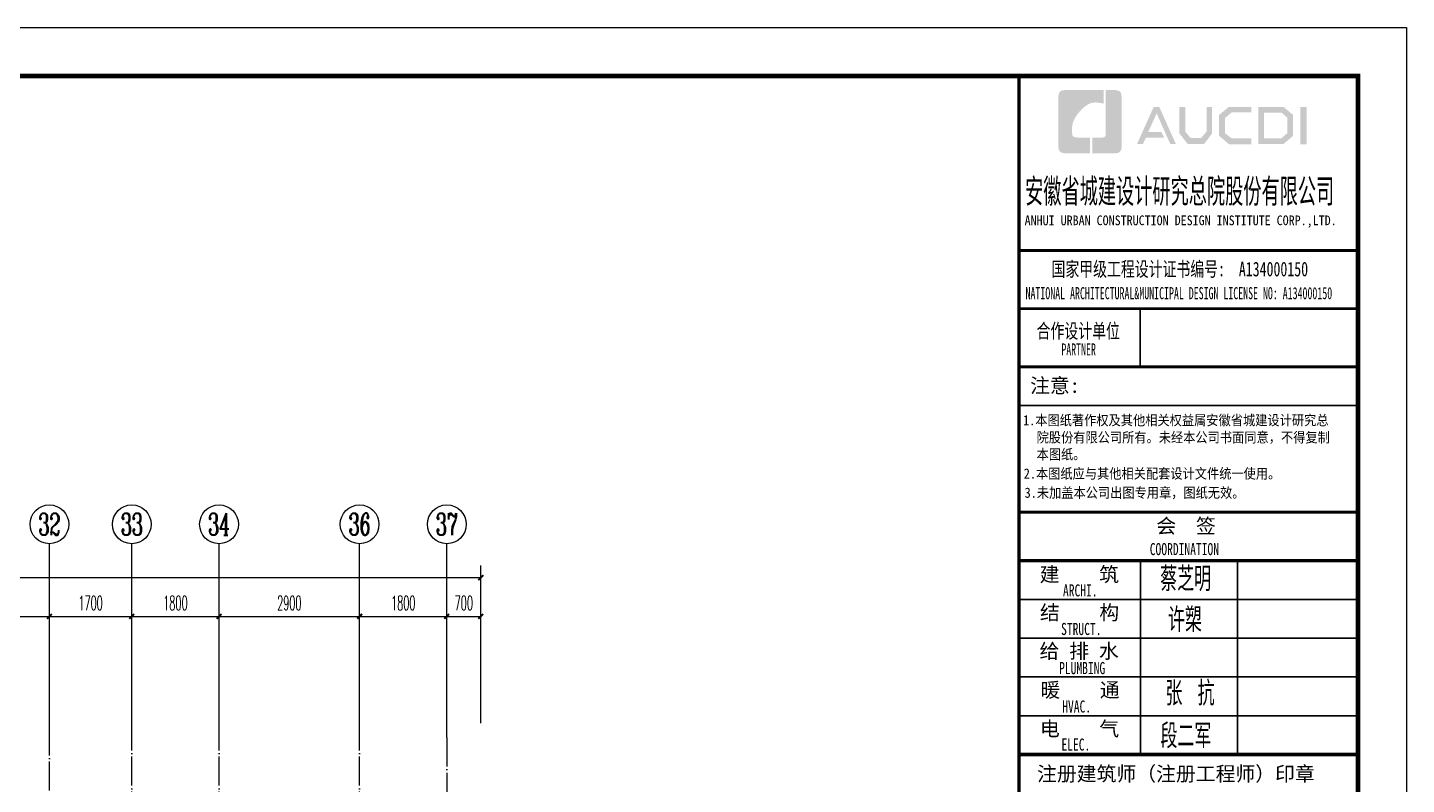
# Model space of a CAD drawing. Extents: x 27938 to 1507990, y 110129 to 923079.
# Drawn here: x 869267 to 897714, y 300198 to 315815 of the extents above; entities that cross this region are included whole.
import ezdxf
from ezdxf.enums import TextEntityAlignment as Align

# ---------------------------------------------------------------- set-up
doc = ezdxf.new("R2010")
doc.units = 0
doc.header["$LTSCALE"] = 1000
doc.header["$MEASUREMENT"] = 0
doc.linetypes.add('DOTE', pattern=[2.42, 2, -0.2, 0.02, -0.2])
for name, color, linetype in [('AXIS', 3, 'Continuous'), ('AXIS_TEXT', 7, 'Continuous'), ('DOTE', 1, 'Continuous'), ('图框', 140, 'Continuous'), ('图签文字', 147, 'Continuous')]:
    doc.layers.add(name, color=color, linetype=linetype)
doc.layers.add('yichutu', color=7, linetype='Continuous', true_color=0xffffff, plot=False)
doc.styles.add('_TCH_AXIS', font='COMPLEX', dxfattribs={"bigfont": 'GBCBIG'})
doc.styles.add('_TCH_DIM_T3', font='SIMPLEX.shx', dxfattribs={"width": 0.494118, "bigfont": 'GBCBIG.shx'})
doc.styles.add('COMPLEX', font='COMPLEX')
doc.styles.add('HT', font='simhei.ttf')
doc.styles.add('建筑图签-1', font='simhei.ttf', dxfattribs={"width": 0.7})
doc.styles.add('建筑图签-2', font='TXT.shx', dxfattribs={"width": 0.5, "bigfont": 'HZTXT.shx'})
doc.dimstyles.new('_TCH_ARCH&&100', dxfattribs={"dimtxt": 297.5, "dimasz": 100, "dimexe": 250, "dimexo": 300, "dimgap": 126.25, "dimtad": 1, "dimdec": 0, "dimzin": 0, "dimdsep": 46, "dimtxsty": '_TCH_DIM_T3', "dimblk": 'ARCHTICK', "dimcen": 0.09, "dimclrt": 4, "dimazin": 2, "dimtfac": 1, "dimtdec": 0, "dimtix": 1, "dimtmove": 2, "dimatfit": 3, "dimfxl": 100, "dimtolj": 1, "dimtzin": 0, "dimarcsym": 0})

# ---------------------------------------------------------------- blocks, each defined once
blk = doc.blocks.new('院标1')
h = blk.add_hatch(color=150)
h.dxf.hatch_style = 1
h.set_gradient(color1=(33, 113, 253), color2=(33, 113, 253), tint=1, name='INVCURVED')
edge = h.paths.add_edge_path()
edge.add_spline(control_points=[(116373, 648379), (116379, 648379), (116382, 648379), (116391, 648379), (116391, 648379), (116391, 648379), (116616, 648379), (116616, 648379), (116616, 648379), (116616, 648379), (116616, 648054), (116616, 648054), (116616, 648054), (116616, 648054), (116108, 648054), (116108, 648054), (116108, 648054), (116028, 648054), (115963, 648111), (115963, 648199), (115963, 648199), (115963, 648199), (115963, 649215), (115963, 649215), (115963, 649215), (115963, 649295), (116018, 649360), (116108, 649360), (116108, 649360), (116108, 649360), (116897, 649360), (116897, 649360), (116897, 649360), (116897, 649360), (116897, 649080), (116897, 649080), (116897, 649080), (116897, 649080), (116566, 649140), (116356, 648859), (116356, 648859), (116245, 648719), (116240, 648545), (116247, 648466), (116247, 648466), (116254, 648386), (116247, 648466), (116247, 648466), (116247, 648466), (116247, 648466), (116258, 648374), (116373, 648379)], knot_values=[0, 0, 0, 0, 0.071429, 0.071429, 0.071429, 0.107143, 0.142857, 0.142857, 0.142857, 0.178571, 0.214286, 0.214286, 0.214286, 0.25, 0.285714, 0.285714, 0.285714, 0.321429, 0.357143, 0.357143, 0.357143, 0.392857, 0.428571, 0.428571, 0.428571, 0.464286, 0.5, 0.5, 0.5, 0.535714, 0.571429, 0.571429, 0.571429, 0.607143, 0.642857, 0.642857, 0.642857, 0.678571, 0.714286, 0.714286, 0.714286, 0.75, 0.785714, 0.785714, 0.785714, 0.821429, 0.857143, 0.857143, 0.857143, 0.928571, 1, 1, 1, 1], degree=3, periodic=0)
h = blk.add_hatch(color=150)
h.dxf.hatch_style = 1
h.set_gradient(color1=(33, 113, 253), color2=(33, 113, 253), tint=1, name='INVCURVED')
edge = h.paths.add_edge_path()
edge.add_spline(control_points=[(117268, 649215), (117268, 649215), (117268, 648199), (117268, 648199), (117268, 648199), (117268, 648114), (117212, 648054), (117123, 648054), (117123, 648054), (117123, 648054), (116663, 648054), (116663, 648054), (116663, 648054), (116663, 648054), (116663, 648379), (116663, 648379), (116663, 648379), (116663, 648379), (116865, 648379), (116865, 648379), (116865, 648379), (116907, 648379), (116941, 648413), (116941, 648455), (116941, 648455), (116941, 648455), (116941, 649360), (116941, 649360), (116941, 649360), (116941, 649360), (117123, 649360), (117123, 649360), (117123, 649360), (117204, 649360), (117268, 649306), (117268, 649215)], knot_values=[0, 0, 0, 0, 0.1, 0.1, 0.1, 0.15, 0.2, 0.2, 0.2, 0.25, 0.3, 0.3, 0.3, 0.35, 0.4, 0.4, 0.4, 0.45, 0.5, 0.5, 0.5, 0.55, 0.6, 0.6, 0.6, 0.65, 0.7, 0.7, 0.7, 0.75, 0.8, 0.8, 0.8, 0.9, 1, 1, 1, 1], degree=3, periodic=0)
blk = doc.blocks.new('TK')
at = {"layer": '图框'}
h = blk.add_hatch(color=256, dxfattribs=at)
h.paths.add_polyline_path([(547288, 547072), (547414, 547072), (547414, 546302), (547288, 546302)])
h.paths.add_polyline_path([(546536, 546956), (546536, 546430), (546896, 546430), (547020, 546536), (547020, 546855), (546900, 546956)], flags=16)
h.paths.add_polyline_path([(546418, 547074), (546418, 546311), (546940, 546311), (547138, 546482), (547138, 546910), (546943, 547074)])
h.paths.add_polyline_path([(546275, 547077), (546275, 546962), (545868, 546962), (545735, 546851), (545735, 546531), (545868, 546429), (546277, 546429), (546277, 546307), (545813, 546307), (545611, 546481), (545611, 546910), (545809, 547077)])
h.paths.add_polyline_path([(544792, 547075), (544912, 547075), (544912, 546565), (545026, 546433), (545237, 546433), (545351, 546565), (545351, 547075), (545465, 547075), (545465, 546528), (545301, 546311), (544963, 546311), (544792, 546530)])
h.paths.add_polyline_path([(544260, 547074), (544377, 547074), (544719, 546310), (544603, 546310), (544322, 546944), (544147, 546556), (544418, 546556), (544479, 546440), (544098, 546440), (544039, 546308), (543916, 546308)])
for p, q in [((541480, 544114), (548480, 544114)), ((541480, 544114), (548480, 544114)), ((541480, 542914), (548480, 542914))]:
    blk.add_line(p, q, dxfattribs=at)
blk.add_lwpolyline([(465375, 548714), (549475, 548714), (549475, 489314), (465375, 489314)], close=True, dxfattribs=at)
blk.add_lwpolyline([(465375, 548714), (549475, 548714), (549475, 489314), (465375, 489314)], close=True, dxfattribs=at)
at = {"layer": '图框', "const_width": 100}
blk.add_lwpolyline([(548475, 490314), (548475, 547714), (467875, 547714), (467875, 490314)], close=True, dxfattribs=at)
at = {"layer": '图框'}
for points, const_width in [([(541480, 490314), (541480, 547714)], 70), ([(541480, 544114), (548480, 544114)], 60), ([(541480, 542914), (548480, 542914)], 60), ([(541480, 542914), (548480, 542914)], 60), ([(543980, 542914), (543980, 541714)], 35), ([(541480, 541714), (548480, 541714)], 60), ([(541480, 541714), (548480, 541714)], 60), ([(541480, 540913), (548480, 540913)], 35), ([(541488, 538714), (548488, 538714)], 60), ([(541488, 537714), (548488, 537714)], 70), ([(541488, 537714), (548488, 537714)], 70), ([(543988, 537714), (543988, 533714)], 35), ([(545988, 537714), (545988, 533714)], 35), ([(541488, 536914), (548488, 536914)], 35), ([(541488, 536114), (548488, 536114)], 35), ([(541488, 535314), (548488, 535314)], 35), ([(541488, 534514), (548488, 534514)], 35), ([(541488, 533714), (548488, 533714)], 70)]:
    blk.add_lwpolyline(points, dxfattribs=dict(at, const_width=const_width))
blk.add_blockref('院标1', (426331, -101935))
for s, height, style, width, p in [('ANHUI URBAN CONSTRUCTION DESIGN INSTITUTE CORP.,LTD.', 200, '建筑图签-1', 0.91, (541598, 544636)), ('NATIONAL ARCHITECTURAL&MUNICIPAL DESIGN LICENSE NO: A134000150', 250, '建筑图签-1', 0.6, (541617, 543108)), ('PARTNER', 250, '建筑图签-1', 0.6, (542355, 541947)), ('1.本图纸著作权及其他相关权益属安徽省城建设计研究总', 210, 'HT', 0.88, (541566, 540507)), ('院股份有限公司所有。未经本公司书面同意，不得复制', 210, 'HT', 0.88, (541845, 540153)), ('本图纸。', 210, 'HT', 0.88, (541845, 539803)), (' 2.本图纸应与其他相关配套设计文件统一使用。 ', 210, 'HT', 0.88, (541455, 539406)), ('3.未加盖本公司出图专用章，图纸无效。', 210, 'HT', 0.88, (541598, 539011)), ('COORDINATION', 250, '建筑图签-1', 0.7, (544180, 537827)), ('ARCHI.', 250, '建筑图签-1', 0.7, (542389, 536975)), ('STRUCT.', 250, '建筑图签-1', 0.7, (542350, 536179)), ('PLUMBING', 250, '建筑图签-1', 0.7, (542309, 535372)), ('HVAC.', 250, '建筑图签-1', 0.7, (542374, 534579)), ('ELEC.', 250, '建筑图签-1', 0.7, (542358, 533794))]:
    blk.add_text(s, height=height, dxfattribs=dict(at, style=style, width=width)).set_placement(p)
at = {"layer": '图签文字', "color": 7, "style": '建筑图签-1'}
for s, height, width, p in [('安徽省城建设计研究总院股份有限公司', 500, 0.55, (541608, 545091)), ('国家甲级工程设计证书编号:  A134000150', 300, 0.7, (542152, 543581)), ('合作设计单位', 300, 0.7, (541845, 542304))]:
    blk.add_text(s, height=height, dxfattribs=dict(at, width=width)).set_placement(p)
for s, p in [('注意:', (541711, 541177)), ('会  签', (544315, 538281)), ('建    筑', (541910, 537280)), ('结    构', (541914, 536493)), ('给 排 水', (541905, 535699)), ('暖    通', (541923, 534896)), ('电    气', (541913, 534096)), ('注册建筑师（注册工程师）印章', (541855, 533167))]:
    blk.add_text(s, height=300, dxfattribs=at).set_placement(p)
at = {"layer": '图签文字', "color": 1, "style": '建筑图签-2', "width": 0.7}
for s, p in [('蔡芝明', (544395, 537085)), ('许槊', (544555, 536242)), ('张 抗', (544505, 534724)), ('段二军', (544401, 533845))]:
    blk.add_text(s, height=500, dxfattribs=at).set_placement(p)
blk = doc.blocks.new('GDGDGDSDA')
at = {"layer": 'DOTE', "color": 0, "linetype": 'DOTE', "ltscale": 0.3}
for p, q in [((461135, 370658), (461135, 376108)), ((462835, 367858), (462835, 376108)), ((464635, 367858), (464635, 376108)), ((467535, 367858), (467535, 376108)), ((469335, 376108), (469335, 359558))]:
    blk.add_line(p, q, dxfattribs=at)
blk = doc.blocks.new('yct-841-594-84100-59399.9999999999-100-1000.0')
at = {"layer": 'yichutu', "color": 7, "true_color": 0xffffff}
blk.add_lwpolyline([(0, 0), (0, 59400), (84100, 59400), (84100, 0)], close=True, dxfattribs=at)
blk = doc.blocks.new('_ArchTick')
at = {"color": 0, "linetype": 'ByBlock', "const_width": 0.4}
blk.add_lwpolyline([(-0.5, -0.5), (0.5, 0.5)], dxfattribs=at)
blk = doc.blocks.new('*D952')
at = {"layer": 'AXIS', "color": 0, "lineweight": -2}
for p, q in [((877917, 301465), (877917, 303915)), ((878617, 301465), (878617, 303915)), ((877917, 303665), (878617, 303665))]:
    blk.add_line(p, q, dxfattribs=at)
at = {"layer": 'Defpoints', "color": 0}
for p in [(878617, 303665), (877917, 301165), (878617, 301165)]:
    blk.add_point(p, dxfattribs=at)
at = {"layer": 'AXIS', "color": 0, "lineweight": -2, "xscale": 100, "yscale": 100, "zscale": 100, "rotation": 180}
blk.add_blockref('_ArchTick', (877917, 303665), dxfattribs=at)
at = {"layer": 'AXIS', "color": 0, "lineweight": -2, "xscale": 100, "yscale": 100, "zscale": 100}
blk.add_blockref('_ArchTick', (878617, 303665), dxfattribs=at)
at = {"layer": 'AXIS', "color": 4, "insert": (878267, 303940), "char_height": 297.5, "attachment_point": 5, "style": '_TCH_DIM_T3'}
blk.add_mtext('\\A1;700', dxfattribs=at)
blk = doc.blocks.new('*D953')
at = {"layer": 'AXIS', "color": 0, "lineweight": -2}
for p, q in [((876117, 301465), (876117, 303915)), ((877917, 301465), (877917, 303915)), ((876117, 303665), (877917, 303665))]:
    blk.add_line(p, q, dxfattribs=at)
at = {"layer": 'Defpoints', "color": 0}
for p in [(877917, 303665), (876117, 301165), (877917, 301165)]:
    blk.add_point(p, dxfattribs=at)
at = {"layer": 'AXIS', "color": 0, "lineweight": -2, "xscale": 100, "yscale": 100, "zscale": 100, "rotation": 180}
blk.add_blockref('_ArchTick', (876117, 303665), dxfattribs=at)
at = {"layer": 'AXIS', "color": 0, "lineweight": -2, "xscale": 100, "yscale": 100, "zscale": 100}
blk.add_blockref('_ArchTick', (877917, 303665), dxfattribs=at)
at = {"layer": 'AXIS', "color": 4, "insert": (877017, 303940), "char_height": 297.5, "attachment_point": 5, "style": '_TCH_DIM_T3'}
blk.add_mtext('\\A1;1800', dxfattribs=at)
blk = doc.blocks.new('*D954')
at = {"layer": 'AXIS', "color": 0, "lineweight": -2}
for p, q in [((873217, 301465), (873217, 303915)), ((876117, 301465), (876117, 303915)), ((873217, 303665), (876117, 303665))]:
    blk.add_line(p, q, dxfattribs=at)
at = {"layer": 'Defpoints', "color": 0}
for p in [(876117, 303665), (873217, 301165), (876117, 301165)]:
    blk.add_point(p, dxfattribs=at)
at = {"layer": 'AXIS', "color": 0, "lineweight": -2, "xscale": 100, "yscale": 100, "zscale": 100, "rotation": 180}
blk.add_blockref('_ArchTick', (873217, 303665), dxfattribs=at)
at = {"layer": 'AXIS', "color": 0, "lineweight": -2, "xscale": 100, "yscale": 100, "zscale": 100}
blk.add_blockref('_ArchTick', (876117, 303665), dxfattribs=at)
at = {"layer": 'AXIS', "color": 4, "insert": (874667, 303940), "char_height": 297.5, "attachment_point": 5, "style": '_TCH_DIM_T3'}
blk.add_mtext('\\A1;2900', dxfattribs=at)
blk = doc.blocks.new('*D955')
at = {"layer": 'AXIS', "color": 0, "lineweight": -2}
for p, q in [((871417, 301465), (871417, 303915)), ((873217, 301465), (873217, 303915)), ((871417, 303665), (873217, 303665))]:
    blk.add_line(p, q, dxfattribs=at)
at = {"layer": 'Defpoints', "color": 0}
for p in [(873217, 303665), (871417, 301165), (873217, 301165)]:
    blk.add_point(p, dxfattribs=at)
at = {"layer": 'AXIS', "color": 0, "lineweight": -2, "xscale": 100, "yscale": 100, "zscale": 100, "rotation": 180}
blk.add_blockref('_ArchTick', (871417, 303665), dxfattribs=at)
at = {"layer": 'AXIS', "color": 0, "lineweight": -2, "xscale": 100, "yscale": 100, "zscale": 100}
blk.add_blockref('_ArchTick', (873217, 303665), dxfattribs=at)
at = {"layer": 'AXIS', "color": 4, "insert": (872317, 303940), "char_height": 297.5, "attachment_point": 5, "style": '_TCH_DIM_T3'}
blk.add_mtext('\\A1;1800', dxfattribs=at)
blk = doc.blocks.new('*D956')
at = {"layer": 'AXIS', "color": 0, "lineweight": -2}
for p, q in [((869717, 301465), (869717, 303915)), ((871417, 301465), (871417, 303915)), ((869717, 303665), (871417, 303665))]:
    blk.add_line(p, q, dxfattribs=at)
at = {"layer": 'Defpoints', "color": 0}
for p in [(871417, 303665), (869717, 301165), (871417, 301165)]:
    blk.add_point(p, dxfattribs=at)
at = {"layer": 'AXIS', "color": 0, "lineweight": -2, "xscale": 100, "yscale": 100, "zscale": 100, "rotation": 180}
blk.add_blockref('_ArchTick', (869717, 303665), dxfattribs=at)
at = {"layer": 'AXIS', "color": 0, "lineweight": -2, "xscale": 100, "yscale": 100, "zscale": 100}
blk.add_blockref('_ArchTick', (871417, 303665), dxfattribs=at)
at = {"layer": 'AXIS', "color": 4, "insert": (870567, 303940), "char_height": 297.5, "attachment_point": 5, "style": '_TCH_DIM_T3'}
blk.add_mtext('\\A1;1700', dxfattribs=at)
blk = doc.blocks.new('*D957')
at = {"layer": 'AXIS', "color": 0, "lineweight": -2}
for p, q in [((866817, 301465), (866817, 303915)), ((869717, 301465), (869717, 303915)), ((866817, 303665), (869717, 303665))]:
    blk.add_line(p, q, dxfattribs=at)
at = {"layer": 'Defpoints', "color": 0}
for p in [(869717, 303665), (866817, 301165), (869717, 301165)]:
    blk.add_point(p, dxfattribs=at)
at = {"layer": 'AXIS', "color": 0, "lineweight": -2, "xscale": 100, "yscale": 100, "zscale": 100, "rotation": 180}
blk.add_blockref('_ArchTick', (866817, 303665), dxfattribs=at)
at = {"layer": 'AXIS', "color": 0, "lineweight": -2, "xscale": 100, "yscale": 100, "zscale": 100}
blk.add_blockref('_ArchTick', (869717, 303665), dxfattribs=at)
at = {"layer": 'AXIS', "color": 4, "insert": (868267, 303940), "char_height": 297.5, "attachment_point": 5, "style": '_TCH_DIM_T3'}
blk.add_mtext('\\A1;2900', dxfattribs=at)
blk = doc.blocks.new('*D976')
at = {"layer": 'AXIS', "color": 0, "lineweight": -2}
for p, q in [((827217, 301465), (827217, 304715)), ((878617, 301465), (878617, 304715)), ((827217, 304465), (878617, 304465))]:
    blk.add_line(p, q, dxfattribs=at)
at = {"layer": 'Defpoints', "color": 0}
for p in [(878617, 304465), (827217, 301165), (878617, 301165)]:
    blk.add_point(p, dxfattribs=at)
at = {"layer": 'AXIS', "color": 0, "lineweight": -2, "xscale": 100, "yscale": 100, "zscale": 100, "rotation": 180}
blk.add_blockref('_ArchTick', (827217, 304465), dxfattribs=at)
at = {"layer": 'AXIS', "color": 0, "lineweight": -2, "xscale": 100, "yscale": 100, "zscale": 100}
blk.add_blockref('_ArchTick', (878617, 304465), dxfattribs=at)
at = {"layer": 'AXIS', "color": 4, "insert": (852917, 304740), "char_height": 297.5, "attachment_point": 5, "style": '_TCH_DIM_T3'}
blk.add_mtext('\\A1;51400', dxfattribs=at)
blk = doc.blocks.new('_AXISO')
blk.add_circle((0, 0), 0.5)
at = {"layer": 'AXIS_TEXT', "style": 'COMPLEX', "width": 1.041667}
blk.add_attdef('A', text='', height=0.56, dxfattribs=at).set_placement((-0.25, -0.28), (0.25, -0.28), align=Align.FIT)

msp = doc.modelspace()

# ---------------------------------------------------------------- linework, layer by layer
at = {"layer": 'AXIS', "color": 8}
for p, q in [((869716.6, 301165.4), (869716.6, 305165.4)), ((871416.6, 301165.4), (871416.6, 305165.4)), ((873216.6, 301165.4), (873216.6, 305165.4)), ((876116.6, 301165.4), (876116.6, 305165.4)), ((877916.6, 301165.4), (877916.6, 305165.4))]:
    msp.add_line(p, q, dxfattribs=at)

# ---------------------------------------------------------------- block references
msp.add_blockref('TK', (348239.1, -232898.5))
ref = msp.add_blockref('_AXISO', (869716.6, 305565.4), dxfattribs=dict(at, xscale=800, yscale=800, zscale=800))
ref.add_attrib('A', '32', dxfattribs={"layer": 'AXIS_TEXT', "color": 8, "ltscale": 0.5, "height": 452.55, "style": '_TCH_AXIS', "width": 0.636364}).set_placement((869490.3, 305339.1), (869942.9, 305339.1), align=Align.FIT)
ref = msp.add_blockref('_AXISO', (871416.6, 305565.4), dxfattribs=dict(at, xscale=800, yscale=800, zscale=800))
ref.add_attrib('A', '33', dxfattribs={"layer": 'AXIS_TEXT', "color": 8, "ltscale": 0.5, "height": 452.55, "style": '_TCH_AXIS', "width": 0.636364}).set_placement((871190.3, 305339.1), (871642.9, 305339.1), align=Align.FIT)
ref = msp.add_blockref('_AXISO', (873216.6, 305565.4), dxfattribs=dict(at, xscale=800, yscale=800, zscale=800))
ref.add_attrib('A', '34', dxfattribs={"layer": 'AXIS_TEXT', "color": 8, "ltscale": 0.5, "height": 452.55, "style": '_TCH_AXIS', "width": 0.6}).set_placement((872990.3, 305339.1), (873442.9, 305339.1), align=Align.FIT)
ref = msp.add_blockref('_AXISO', (876116.6, 305565.4), dxfattribs=dict(at, xscale=800, yscale=800, zscale=800))
ref.add_attrib('A', '36', dxfattribs={"layer": 'AXIS_TEXT', "color": 8, "ltscale": 0.5, "height": 452.55, "style": '_TCH_AXIS', "width": 0.636364}).set_placement((875890.3, 305339.1), (876342.9, 305339.1), align=Align.FIT)
ref = msp.add_blockref('_AXISO', (877916.6, 305565.4), dxfattribs=dict(at, xscale=800, yscale=800, zscale=800))
ref.add_attrib('A', '37', dxfattribs={"layer": 'AXIS_TEXT', "color": 8, "ltscale": 0.5, "height": 452.55, "style": '_TCH_AXIS', "width": 0.636364}).set_placement((877690.3, 305339.1), (878142.9, 305339.1), align=Align.FIT)
at = {"layer": 'DOTE', "color": 169}
msp.add_blockref('GDGDGDSDA', (408581.8, -74943), dxfattribs=at)
at = {"layer": 'yichutu'}
msp.add_blockref('yct-841-594-84100-59399.9999999999-100-1000.0', (813614.1, 256415.2), dxfattribs=at)

# ---------------------------------------------------------------- dimensions: what is measured, and where the dimension line sits
at = {"layer": 'AXIS', "color": 8}
for p1, p2, distance, picture, middle in [((827216.6, 301165.4), (878616.6, 301165.4), 3300, '*D976', (852916.6, 304740.4)), ((866816.6, 301165.4), (869716.6, 301165.4), 2500, '*D957', (868266.6, 303940.4)), ((869716.6, 301165.4), (871416.6, 301165.4), 2500, '*D956', (870566.6, 303940.4)), ((871416.6, 301165.4), (873216.6, 301165.4), 2500, '*D955', (872316.6, 303940.4)), ((873216.6, 301165.4), (876116.6, 301165.4), 2500, '*D954', (874666.6, 303940.4)), ((876116.6, 301165.4), (877916.6, 301165.4), 2500, '*D953', (877016.6, 303940.4)), ((877916.6, 301165.4), (878616.6, 301165.4), 2500, '*D952', (878266.6, 303940.4))]:
    dim = msp.add_aligned_dim(p1=p1, p2=p2, distance=distance, dimstyle='_TCH_ARCH&&100', dxfattribs=at)
    dim.commit()
    dim.dimension.update_dxf_attribs({"geometry": picture, "text_midpoint": middle})

doc.saveas('drawing.dxf')
